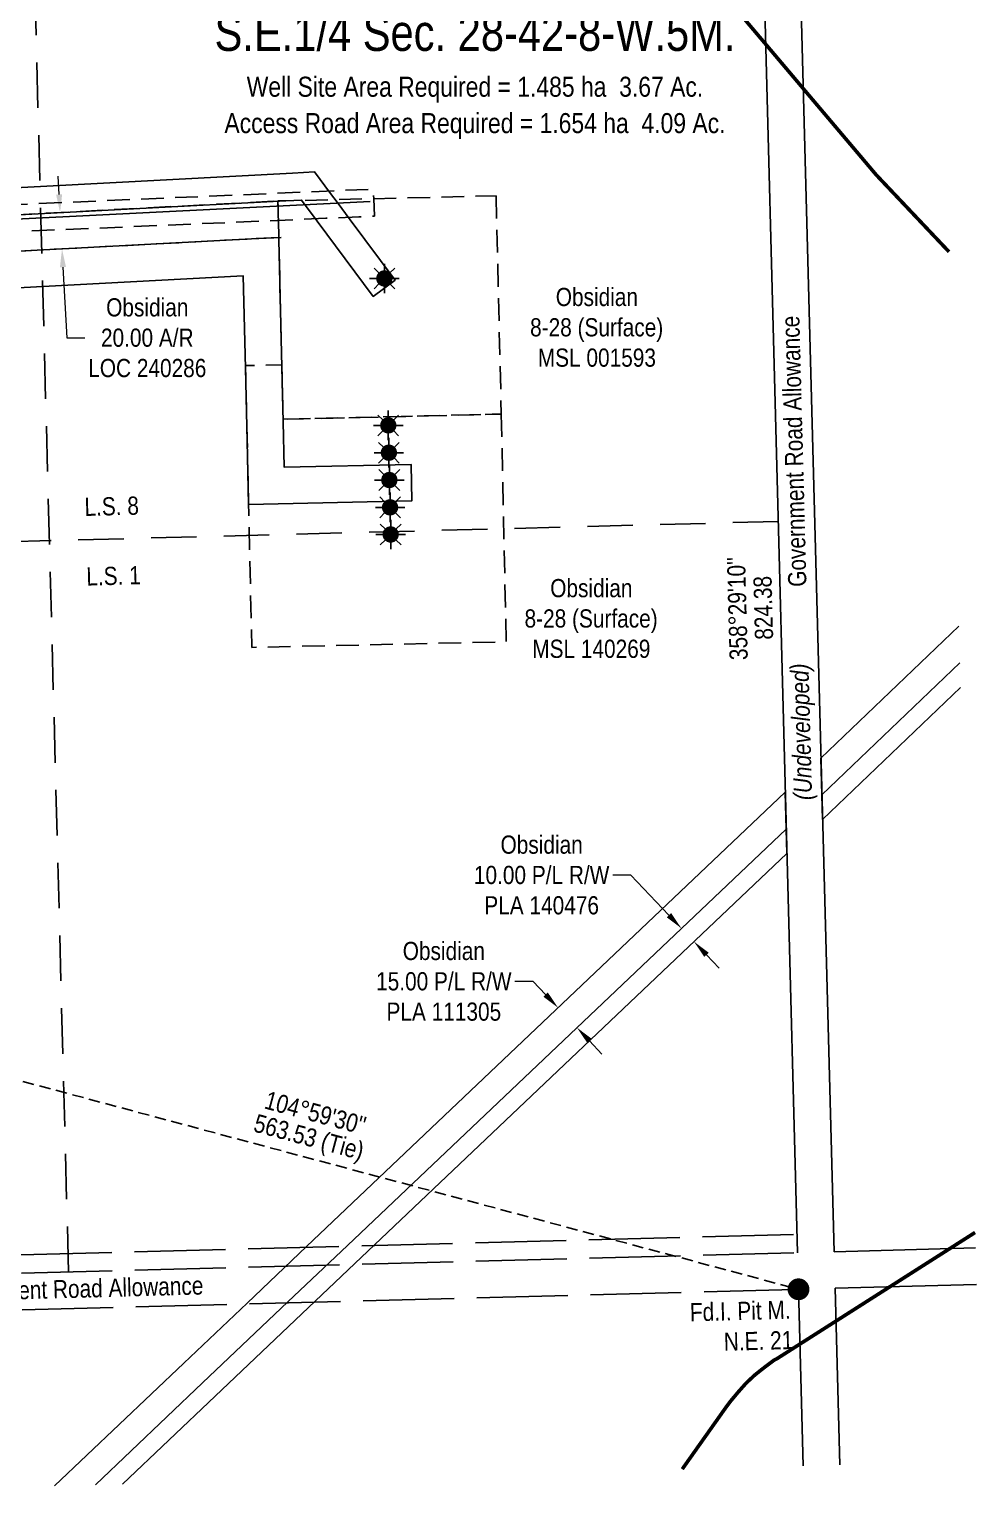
# Model space of a CAD drawing. Extents: x 627695 to 630270, y 5833772 to 5837149.
# Drawn here: x 629420 to 629941, y 5833783 to 5834583 of the extents above; entities that cross this region are included whole.
import ezdxf
from ezdxf.enums import TextEntityAlignment as Align

# ---------------------------------------------------------------- set-up
doc = ezdxf.new("R2010")
doc.units = 0
doc.header["$LTSCALE"] = 5
doc.header["$PDSIZE"] = 0.5
for name, pattern in [('DASHDOT2', [12.7, 6.35, -3.175, 0, -3.175]), ('foc-ACCESSROAD', [3.75, 2.5, -1.25]), ('foc-FLOWLINE', [3.75, 2.5, -1.25]), ('foc-LSD', [8, 5, -3]), ('foc-TIELINE', [1.875, 1.25, -0.625]), ('foc-UNSURVEYED', [12.5, 10, -2.5])]:
    doc.linetypes.add(name, pattern=pattern)
doc.layers.get('Defpoints').update_dxf_attribs({"color": 9})
for name, color, linetype in [('AS-POWER', 104, 'foc-POWER'), ('AS-WILDLIFE', 131, 'DASHDOT2'), ('C-AR', 13, 'foc-ACCESSROAD'), ('C-RW', 13, 'Continuous'), ('C-SYMBOL', 7, 'Continuous'), ('C-WS', 13, 'foc-ACCESSROAD'), ('C-WS-S', 8, 'Continuous'), ('F-EZE', 190, 'foc-FLOWLINE'), ('L-AREAREQUIRED', 7, 'Continuous'), ('L-AREAWORK', 7, 'Continuous'), ('L-BD', 7, 'Continuous'), ('L-MON', 1, 'Continuous'), ('L-ROAD-T', 7, 'Continuous'), ('L-SEC', 7, 'Continuous'), ('L-SECTION-LSD', 7, 'foc-LSD'), ('L-TIE', 7, 'foc-TIELINE'), ('L-USEC', 7, 'foc-UNSURVEYED')]:
    doc.layers.add(name, color=color, linetype=linetype)
for name, color, linetype, lineweight in [('C-AR-T', 13, 'Continuous', 9), ('C-RW-T', 13, 'Continuous', 9), ('C-WS-T', 13, 'Continuous', 9), ('T-TEXT', 48, 'Continuous', 18)]:
    doc.layers.add(name, color=color, linetype=linetype, lineweight=lineweight)
doc.styles.add('100L', font='ARIALN.TTF', dxfattribs={"height": 11})
doc.styles.add('175L', font='ARIALN.TTF', dxfattribs={"height": 20})
doc.styles.add('80CG', font='ARIALN.TTF', dxfattribs={"height": 10})
doc.styles.add('80L', font='ARIALN.TTF', dxfattribs={"height": 10})
doc.styles.add('80LS', font='ARIALNI.TTF', dxfattribs={"height": 10})
doc.styles.add('foc-LtypeFont', font='ARIALN.TTF', dxfattribs={"height": 7.35})
doc.linetypes.add('foc-POWER', pattern='A,6,-1,["P",foc-LtypeFont,S=0.2,R=0,X=-0.625,Y=-0.75],-1.24,4', length=12.24)
doc.dimstyles.new('Compass 5 000', dxfattribs={"dimscale": 5, "dimtxt": 9, "dimasz": 2, "dimexe": 0.2, "dimexo": 0.0625, "dimgap": 0.5, "dimtad": 0, "dimtih": 1, "dimtoh": 1, "dimzin": 0, "dimdsep": 46, "dimtxsty": '80CG', "dimcen": 0.1, "dimse1": 1, "dimse2": 1, "dimclrd": 256, "dimclrt": 256, "dimaunit": 1, "dimadec": 4, "dimazin": 0, "dimtfac": 0.06, "dimtofl": 0, "dimtmove": 0, "dimatfit": 1, "dimfxl": 0.2, "dimtolj": 1, "dimtzin": 0, "dimlwd": -1, "dimarcsym": 0})

# ---------------------------------------------------------------- blocks, each defined once
blk = doc.blocks.new('fdia')
at = {"color": 255, "const_width": 1}
blk.add_lwpolyline([(-0.5, 0, 1), (0.5, 0, 1)], format="xyb", close=True, dxfattribs=at)
blk = doc.blocks.new('Fdiaa')
blk.add_blockref('fdia', (0, 0))
blk = doc.blocks.new('fdib')
at = {"color": 1, "const_width": 1.6}
blk.add_lwpolyline([(-0.4, 0, 1), (0.4, 0, 1)], format="xyb", close=True, dxfattribs=at)
at = {"color": 1}
blk.add_circle((0, 0), 0.8, dxfattribs=at)
blk = doc.blocks.new('Fdibb')
blk.add_blockref('fdib', (0, 0))
blk = doc.blocks.new('fdicc')
for name in ['Fdibb', 'Fdiaa']:
    blk.add_blockref(name, (0, 0))
blk = doc.blocks.new('FDI')
blk.add_blockref('fdicc', (0, 0))
blk = doc.blocks.new('*D83')
at = {"layer": 'C-AR-T', "transparency": 16777216}
for p, q in [((629436.35, 5834492.21), (629435.82, 5834502.2)), ((629438.46, 5834452.26), (629440.52, 5834413.44)), ((629440.52, 5834413.44), (629450.52, 5834413.44))]:
    blk.add_line(p, q, dxfattribs=at)
for points in [[(629438.01, 5834492.3), (629434.69, 5834492.13), (629436.88, 5834482.23)], [(629440.13, 5834452.35), (629436.8, 5834452.17), (629437.93, 5834462.25)]]:
    blk.add_solid(points, dxfattribs=at)
at = {"layer": 'Defpoints', "color": 0, "transparency": 16777216}
for p in [(629430.8, 5834481.91), (629431.86, 5834461.92), (629437.93, 5834462.25)]:
    blk.add_point(p, dxfattribs=at)
at = {"layer": 'C-AR-T', "transparency": 16777216, "insert": (629484.82, 5834413.44), "char_height": 10, "attachment_point": 5, "style": '80CG'}
blk.add_mtext('\\A1;Obsidian\\P20.00 A/R\\PLOC 240286', dxfattribs=at)
blk = doc.blocks.new('GAS')
h = blk.add_hatch(color=255)
h.dxf.hatch_style = 1
edge = h.paths.add_edge_path()
edge.add_arc((0, 0), 0.9, 0, 360)
for p, q in [((0, 0.81), (0, 1.62)), ((-0.81, 0), (-1.62, 0)), ((-0.57, 0.57), (-1.14, 1.14)), ((0.57, 0.57), (1.14, 1.14)), ((1.62, 0), (0.81, 0)), ((-0.57, -0.57), (-1.14, -1.14)), ((0, -0.81), (0, -1.62)), ((1.14, -1.14), (0.57, -0.57))]:
    blk.add_line(p, q)
blk.add_circle((0, 0), 0.8)
blk = doc.blocks.new('*D84')
at = {"layer": 'C-RW-T', "transparency": 16777216}
for p, q in [((629696.98, 5834059.75), (629686.98, 5834059.75)), ((629703.86, 5834052.49), (629696.98, 5834059.75)), ((629727.96, 5834027.1), (629734.84, 5834019.84))]:
    blk.add_line(p, q, dxfattribs=at)
for points in [[(629705.07, 5834053.64), (629702.65, 5834051.35), (629710.74, 5834045.24)], [(629729.16, 5834028.24), (629726.75, 5834025.95), (629721.07, 5834034.35)]]:
    blk.add_solid(points, dxfattribs=at)
at = {"layer": 'Defpoints', "color": 0, "transparency": 16777216}
for p in [(629708.98, 5834043.57), (629710.74, 5834045.24), (629719.31, 5834032.68)]:
    blk.add_point(p, dxfattribs=at)
at = {"layer": 'C-RW-T', "transparency": 16777216, "insert": (629647.89, 5834059.75), "char_height": 10, "attachment_point": 5, "style": '80CG'}
blk.add_mtext('\\A1;Obsidian\\P15.00 P/L R/W\\PPLA 111305', dxfattribs=at)
blk = doc.blocks.new('*D85')
at = {"layer": 'C-RW-T', "transparency": 16777216}
for p, q in [((629750.76, 5834118.18), (629740.76, 5834118.18)), ((629771.67, 5834096.13), (629750.76, 5834118.18)), ((629792.32, 5834074.37), (629799.2, 5834067.11))]:
    blk.add_line(p, q, dxfattribs=at)
for points in [[(629772.88, 5834097.28), (629770.46, 5834094.99), (629778.55, 5834088.88)], [(629793.53, 5834075.51), (629791.11, 5834073.22), (629785.44, 5834081.62)]]:
    blk.add_solid(points, dxfattribs=at)
at = {"layer": 'Defpoints', "color": 0, "transparency": 16777216}
for p in [(629778.55, 5834088.88), (629659.95, 5833976.36), (629666.83, 5833969.1)]:
    blk.add_point(p, dxfattribs=at)
at = {"layer": 'C-RW-T', "transparency": 16777216, "insert": (629701.67, 5834118.18), "char_height": 10, "attachment_point": 5, "style": '80CG'}
blk.add_mtext('\\A1;Obsidian\\P10.00 P/L R/W\\PPLA 140476', dxfattribs=at)

msp = doc.modelspace()

# ---------------------------------------------------------------- linework, layer by layer
at = {"layer": 'AS-POWER', "flags": 128}
msp.add_lwpolyline([(629199.181, 5834467.958), (629607.408, 5834488.269)], dxfattribs=at)
at = {"layer": 'AS-WILDLIFE', "const_width": 2, "flags": 128}
for points in [[(629925.696, 5834460.674), (629885.625, 5834503), (629361.75, 5835122), (629052.187, 5835455.5), (628898.451, 5835417.086)], [(629778.979, 5833791.714), (629803.25, 5833826), (629805.5, 5833829), (629809.687, 5833834), (629814.125, 5833839), (629818.938, 5833843.5), (629824, 5833847.5), (629829.312, 5833851.5), (629831.188, 5833852.5), (629940, 5833921.762)]]:
    msp.add_lwpolyline(points, dxfattribs=at)
at = {"layer": 'C-AR'}
msp.add_lwpolyline([(629214.189, 5834450.44), (629198.355, 5834449.629), (629197.986, 5834462.579), (629197.786, 5834469.639), (629203.236, 5834469.928), (629213.224, 5834470.455), (629223.217, 5834470.983), (629556.635, 5834488.617), (629557.115, 5834468.55), (629539.674, 5834467.682), (629224.179, 5834450.994), (629214.189, 5834450.44)], close=True, dxfattribs=at)
at = {"layer": 'C-RW'}
for points in [[(629206.449, 5834663.364), (629215.012, 5834485.492), (629225.004, 5834486.02), (629564.597, 5834503.971), (629576.802, 5834504.629), (629585.617, 5834492.779), (629589.146, 5834488.035), (629596.369, 5834478.325), (629621.073, 5834445.114), (629609.047, 5834436.158), (629578.26, 5834477.546), (629569.626, 5834489.153), (629561.07, 5834488.795), (629225.724, 5834471.062), (629215.732, 5834470.534), (629205.744, 5834470.006), (629205.37, 5834477.783), (629204.771, 5834490.271), (629196.465, 5834663.013)], [(629931.693, 5834234.748), (629855.733, 5834162.221), (629855.197, 5834182.405), (629931.156, 5834254.949)], [(629932.051, 5834221.256), (629856.091, 5834148.728), (629855.733, 5834162.221), (629931.693, 5834234.748)], [(629433.824, 5833782.526), (629504.876, 5833849.944), (629539.7, 5833882.973), (629572.427, 5833914.02), (629835.578, 5834163.668), (629836.113, 5834143.488), (629594.864, 5833914.618), (629562.138, 5833883.57), (629515.207, 5833839.055), (629456.26, 5833783.123)], [(629456.26, 5833783.123), (629515.207, 5833839.055), (629562.138, 5833883.57), (629594.864, 5833914.617), (629836.113, 5834143.488), (629836.47, 5834130.035), (629609.823, 5833915.016), (629577.096, 5833883.969), (629522.094, 5833831.797), (629471.217, 5833783.521)]]:
    msp.add_lwpolyline(points, dxfattribs=at)
at = {"layer": 'C-RW', "flags": 128}
msp.add_lwpolyline([(629226.687, 5834451.072), (629542.182, 5834467.76), (629558.374, 5834468.616)], dxfattribs=at)
at = {"layer": 'C-WS', "flags": 128}
for points in [[(629676.602, 5834491.484), (629679.471, 5834371.518), (629559.506, 5834368.65), (629558.789, 5834398.63), (629557.114, 5834468.611), (629556.889, 5834477.983), (629556.635, 5834488.617), (629570.752, 5834488.951), (629589.114, 5834489.39), (629604.448, 5834489.757), (629676.602, 5834491.484)], [(629679.471, 5834371.518), (629682.202, 5834246.376), (629542.282, 5834243.278), (629540.512, 5834323.247), (629539.743, 5834357.991), (629538.818, 5834398.189), (629558.789, 5834398.63), (629559.506, 5834368.65), (629679.471, 5834371.518)]]:
    msp.add_lwpolyline(points, close=True, dxfattribs=at)
at = {"layer": 'F-EZE', "flags": 128}
msp.add_lwpolyline([(629173.456, 5834697.528), (629177.304, 5834497.947), (629177.499, 5834487.859), (629177.716, 5834476.597), (629200.07, 5834477.556), (629205.37, 5834477.783), (629215.362, 5834478.212), (629225.359, 5834478.641), (629590.448, 5834494.33), (629609.089, 5834495.132), (629609.311, 5834489.953), (629609.729, 5834480.243), (629601.2, 5834479.876), (629583.091, 5834479.097), (629226.076, 5834463.756), (629216.078, 5834463.326), (629201.39, 5834462.696), (629200.494, 5834462.658), (629170.02, 5834461.349), (629163.111, 5834461.053), (629162.62, 5834486.544), (629162.424, 5834496.66), (629162.318, 5834502.16), (629158.851, 5834501.928), (629142.944, 5834500.858), (629122.963, 5834499.516), (629107.976, 5834498.509), (629026.792, 5834493.058), (628989.775, 5834490.572), (628988.775, 5834505.44), (629001.535, 5834506.297), (629026.399, 5834507.967), (629107.555, 5834513.306), (629122.543, 5834514.292), (629142.528, 5834515.414), (629158.444, 5834516.586), (629162.037, 5834516.918), (629161.913, 5834523.362), (629161.527, 5834543.353), (629158.559, 5834697.133), (629157.638, 5834744.905), (629157.496, 5834752.283), (629156.113, 5834824.012), (629155.624, 5834849.37), (629155.116, 5834875.683), (629158.196, 5834875.77), (629179.77, 5834876.379), (629179.786, 5834875.75), (629180.047, 5834865.748), (629180.158, 5834861.482), (629170.3, 5834861.205), (629170.52, 5834849.804), (629170.712, 5834839.809), (629171.001, 5834824.816), (629172.359, 5834754.406), (629172.501, 5834747.028), (629173.456, 5834697.528)], close=True, dxfattribs=at)
at = {"layer": 'L-MON', "color": 6}
msp.add_line((629556.765, 5834483.165), (629556.635, 5834488.617), dxfattribs=at)
at = {"layer": 'L-SEC'}
for p, q in [((629842.386, 5833910.66), (629821.137, 5834714.37)), ((629862.489, 5833911.195), (629841.24, 5834714.902)), ((629862.489, 5833911.195), (629940.226, 5833913.264)), ((629845.459, 5833793.484), (629842.918, 5833890.557)), ((629863.021, 5833891.092), (629940.759, 5833893.162)), ((629865.561, 5833794.019), (629863.021, 5833891.083))]:
    msp.add_line(p, q, dxfattribs=at)
at = {"layer": 'L-SECTION-LSD'}
for p, q in [((629441.54, 5833900.036), (629420.417, 5834703.874)), ((629831.762, 5834312.515), (629030.2, 5834291.395))]:
    msp.add_line(p, q, dxfattribs=at)
at = {"layer": 'L-TIE'}
msp.add_line((629298.752, 5834036.278), (629842.918, 5833890.557), dxfattribs=at)
at = {"layer": 'L-USEC'}
for p, q in [((629040.429, 5833899.463), (629842.119, 5833920.711)), ((629040.696, 5833889.411), (629842.385, 5833910.66)), ((629041.229, 5833869.309), (629842.918, 5833890.557))]:
    msp.add_line(p, q, dxfattribs=at)

# ---------------------------------------------------------------- block references
at = {"layer": 'C-WS-S', "color": 3, "xscale": 4.999999999999937, "yscale": 4.999999999999937, "zscale": 4.999999999999937}
for p in [(629615.191, 5834446.05), (629617.338, 5834365.305), (629617.67, 5834350.289), (629617.934, 5834335.271), (629618.333, 5834320.256), (629618.661, 5834305.351)]:
    msp.add_blockref('GAS', p, dxfattribs=at)
at = {"layer": 'L-MON', "xscale": 4.999999999999891, "yscale": 4.999999999999891, "zscale": 4.999999999999891}
msp.add_blockref('FDI', (629842.918, 5833890.557), dxfattribs=at)

# ---------------------------------------------------------------- texts
at = {"layer": 'C-SYMBOL', "color": 3, "style": '175L'}
msp.add_text('S.E.1/4 Sec. 28-42-8-W.5M.', height=19.99315, dxfattribs=at).set_placement((629665.014, 5834565.109), align=Align.BOTTOM_CENTER)
at = {"layer": 'C-WS-T', "char_height": 10, "width": 72.62387, "attachment_point": 1, "style": '80L'}
for s, insert in [('\\pi14.39516;Obsidian\\P\\pi0.27851;8-28 (Surface)\\P\\pi4.52817;MSL 001593', (629695.042, 5834440.885)), ('\\pi14.39516;Obsidian\\P\\pi0.27851;8-28 (Surface)\\P\\pi4.51453;MSL 140269', (629691.994, 5834280.879))]:
    msp.add_mtext(s, dxfattribs=dict(at, insert=insert))
at = {"layer": 'L-AREAREQUIRED', "color": 5, "style": '100L'}
msp.add_text('Well Site Area Required = 1.485 ha  3.67 Ac.', height=10.99623, dxfattribs=at).set_placement((629665.014, 5834542.617), align=Align.BOTTOM_CENTER)
at = {"layer": 'L-AREAWORK', "color": 5, "style": '100L'}
msp.add_text('Access Road Area Required = 1.654 ha  4.09 Ac.', height=10.99623, dxfattribs=at).set_placement((629665.014, 5834522.624), align=Align.BOTTOM_CENTER)
at = {"layer": 'L-BD', "style": '80L'}
for s, height, rotation, p in [("358°29'10''", 9.99658, 91.5145, (629809.277, 5834264.663)), ('824.38', 9.9966, 91.5145, (629823.517, 5834265.039)), ("104°59'30''", 9.99658, 345.0086, (629577.3, 5833987.558)), ('563.53 (Tie)', 9.99658, 345.0086, (629573.421, 5833973.074))]:
    msp.add_text(s, height=height, rotation=rotation, dxfattribs=at).set_placement(p, align=Align.MIDDLE)
at = {"layer": 'L-MON', "insert": (629781.975, 5833882.886), "char_height": 10, "attachment_point": 1, "rotation": 1.51824, "style": '80CG'}
msp.add_mtext_dynamic_manual_height_columns('\\pi1.0618;Fd.I. Pit M.\\P\\pi19.28145;N.E. 21', width=54.51337, gutter_width=50, heights=[0], dxfattribs=at)
at = {"layer": 'L-ROAD-T', "style": '80L'}
for s, height, rotation, p in [('Government Road Allowance', 10, 91.514505, (629840.332, 5834351.042)), ('Theoretic Government Road Allowance', 9.99658, 1.51824, (629415.754, 5833890.064))]:
    msp.add_text(s, height=height, rotation=rotation, dxfattribs=at).set_placement(p, align=Align.MIDDLE_CENTER)
at = {"layer": 'T-TEXT', "style": '80LS'}
msp.add_text('(Undeveloped)', height=10, rotation=91.514505, dxfattribs=at).set_placement((629844.407, 5834196.909), align=Align.MIDDLE_CENTER)

# ---------------------------------------------------------------- dimensions: what is measured, and where the dimension line sits
at = {"layer": 'C-AR-T'}
dim = msp.add_linear_dim(base=(629437.935, 5834462.246), p1=(629430.801, 5834481.907), p2=(629431.858, 5834461.925), angle=273.02773, text='Obsidian\\P20.00 A/R\\PLOC 240286', dimstyle='Compass 5 000', dxfattribs=at)
dim.commit()
dim.dimension.update_dxf_attribs({"geometry": '*D83', "text_midpoint": (629484.817, 5834413.441), "dimtype": 161})
at = {"layer": 'C-RW-T'}
dim = msp.add_linear_dim(base=(629778.551, 5834088.879), p1=(629666.833, 5833969.101), p2=(629659.946, 5833976.36), angle=133.49175, text='Obsidian\\P10.00 P/L R/W\\PPLA 140476', dimstyle='Compass 5 000', dxfattribs=at)
dim.commit()
dim.dimension.update_dxf_attribs({"geometry": '*D85', "text_midpoint": (629701.671, 5834118.176), "dimtype": 161})
dim = msp.add_aligned_dim(p1=(629719.314, 5834032.682), p2=(629708.984, 5834043.571), distance=-2.425, text='Obsidian\\P15.00 P/L R/W\\PPLA 111305', dimstyle='Compass 5 000', dxfattribs=at)
dim.commit()
dim.dimension.update_dxf_attribs({"geometry": '*D84', "text_midpoint": (629647.893, 5834059.749)})

# ---------------------------------------------------------------- next in the draw order: texts
at = {"layer": 'L-SECTION-LSD', "char_height": 9.9966, "attachment_point": 1, "rotation": 1.505269, "style": '100L', "bg_fill": 3, "box_fill_scale": 1.5, "bg_fill_color": 256, "bg_fill_transparency": 0}
for s, width, insert in [('L.S. 8', 30.39073, (629450.155, 5834325.495)), ('L.S. 1', 29.98092, (629451.161, 5834287.237))]:
    msp.add_mtext_dynamic_manual_height_columns(s, width=width, gutter_width=54.981, heights=[0], dxfattribs=dict(at, insert=insert))

# ---------------------------------------------------------------- next in the draw order: linework, layer by layer
at = {"layer": 'C-RW', "flags": 128}
msp.add_lwpolyline([(629557.146, 5834467.256), (629558.821, 5834397.275), (629559.539, 5834367.295), (629560.137, 5834342.324), (629629.887, 5834343.868), (629630.329, 5834323.88), (629540.545, 5834321.892), (629539.776, 5834356.637), (629538.839, 5834396.834), (629537.6, 5834447.478), (629227.65, 5834431.082)], dxfattribs=at)

doc.saveas('drawing.dxf')
